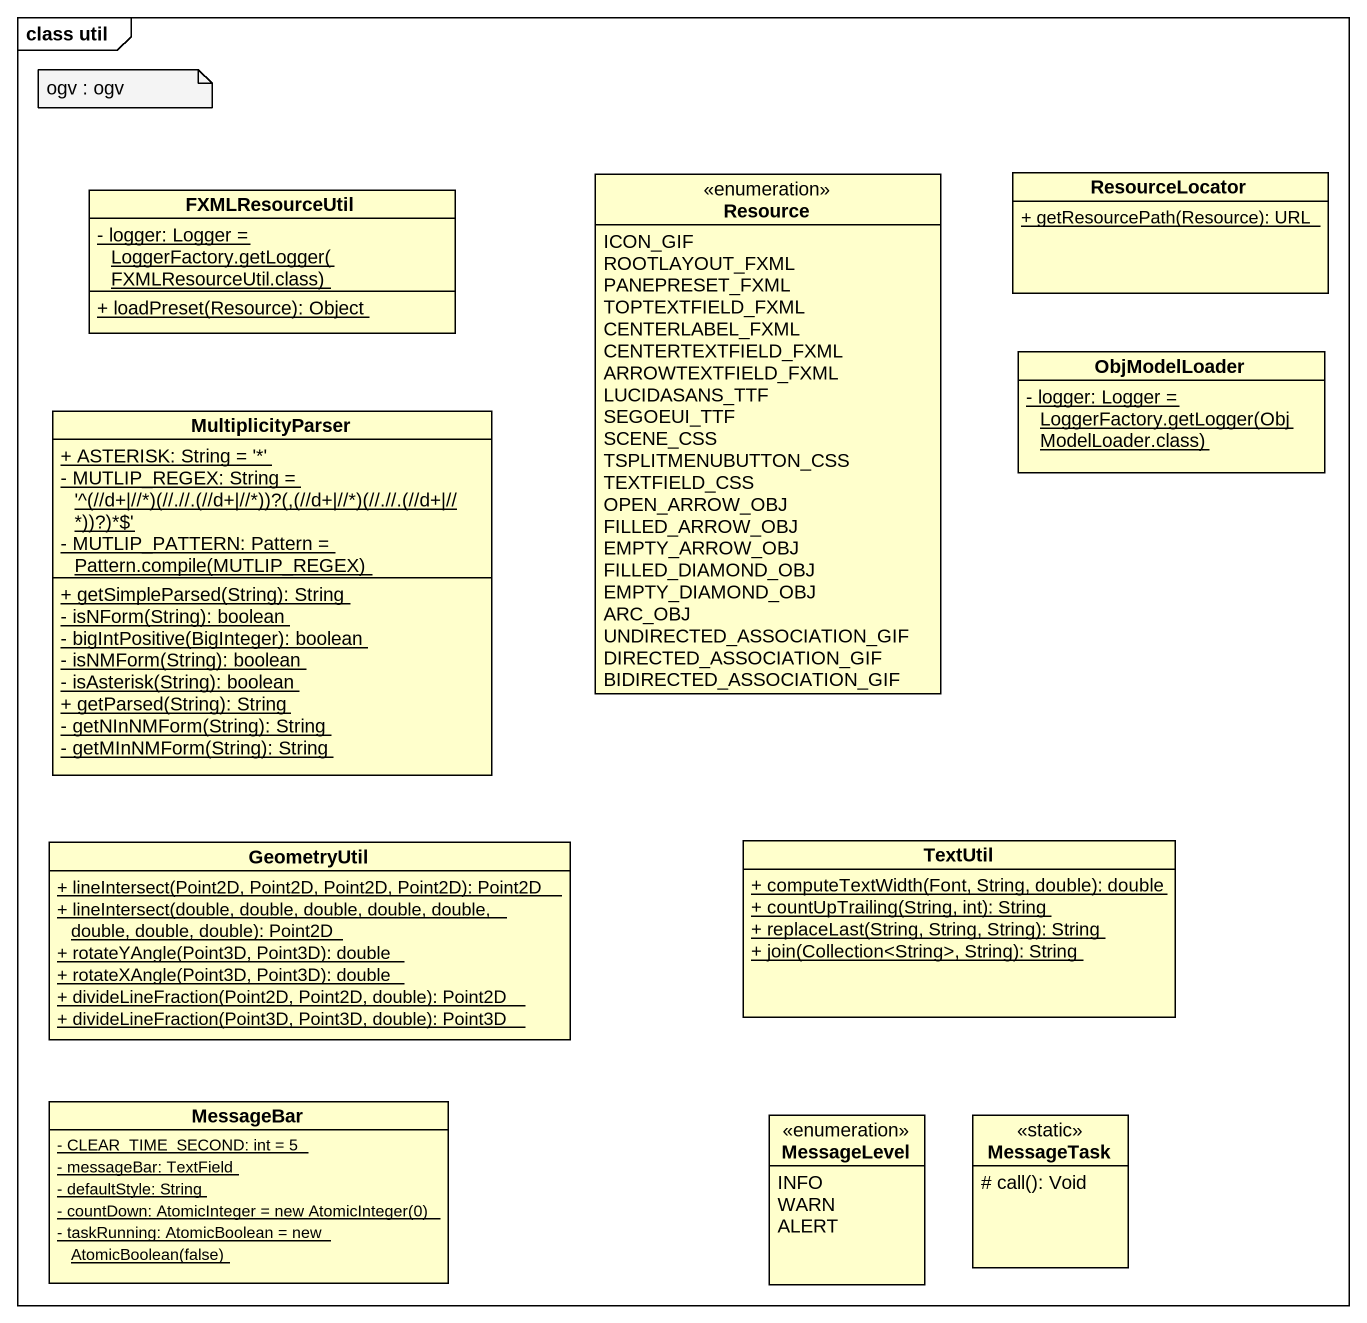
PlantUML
@startuml
mainframe class util
hide circle
hide empty members
skinparam classAttributeIconSize 0
class FXMLResourceUtil {
  {static} {field} - logger: Logger = LoggerFactory.getLogger(FXMLResourceUtil.class)
  {static} + loadPreset(Resource): Object
}
enum Resource {
  ICON_GIF
  ROOTLAYOUT_FXML
  PANEPRESET_FXML
  TOPTEXTFIELD_FXML
  CENTERLABEL_FXML
  CENTERTEXTFIELD_FXML
  ARROWTEXTFIELD_FXML
  LUCIDASANS_TTF
  SEGOEUI_TTF
  SCENE_CSS
  TSPLITMENUBUTTON_CSS
  TEXTFIELD_CSS
  OPEN_ARROW_OBJ
  FILLED_ARROW_OBJ
  EMPTY_ARROW_OBJ
  FILLED_DIAMOND_OBJ
  EMPTY_DIAMOND_OBJ
  ARC_OBJ
  UNDIRECTED_ASSOCIATION_GIF
  DIRECTED_ASSOCIATION_GIF
  BIDIRECTED_ASSOCIATION_GIF
}
class ResourceLocator {
  {static} + getResourcePath(Resource): URL
}
class ObjModelLoader {
  {static} {field} - logger: Logger = LoggerFactory.getLogger(ObjModelLoader.class)
}
class MultiplicityParser {
  {static} + ASTERISK: String = '*'
  {static} {field} - MUTLIP_REGEX: String = '^(~//d+|~//*)(~//.~//.(~//d+|~//*))?(,(~//d+|~//*)(~//.~//.(~//d+|~//*))?)*$'
  {static} {field} - MUTLIP_PATTERN: Pattern = Pattern.compile(MUTLIP_REGEX)
  {static} + getSimpleParsed(String): String
  {static} - isNForm(String): boolean
  {static} - bigIntPositive(BigInteger): boolean
  {static} - isNMForm(String): boolean
  {static} - isAsterisk(String): boolean
  {static} + getParsed(String): String
  {static} - getNInNMForm(String): String
  {static} - getMInNMForm(String): String
}
class GeometryUtil {
  {static} + lineIntersect(Point2D, Point2D, Point2D, Point2D): Point2D
  {static} + lineIntersect(double, double, double, double, double, double, double, double): Point2D
  {static} + rotateYAngle(Point3D, Point3D): double
  {static} + rotateXAngle(Point3D, Point3D): double
  {static} + divideLineFraction(Point2D, Point2D, double): Point2D
  {static} + divideLineFraction(Point3D, Point3D, double): Point3D
}
class TextUtil {
  {static} + computeTextWidth(Font, String, double): double
  {static} + countUpTrailing(String, int): String
  {static} + replaceLast(String, String, String): String
  {static} + join(Collection<String>, String): String
}
class MessageBar {
  {static} - CLEAR_TIME_SECOND: int = 5
  {static} - messageBar: TextField
  {static} - defaultStyle: String
  {static} {field} - countDown: AtomicInteger = new AtomicInteger(0)
  {static} {field} - taskRunning: AtomicBoolean = new AtomicBoolean(false)
}
enum MessageLevel {
  INFO
  WARN
  ALERT
}
class MessageTask <<static>> {
  # call(): Void
}
note as N1
  ogv : ogv
end note
@enduml
